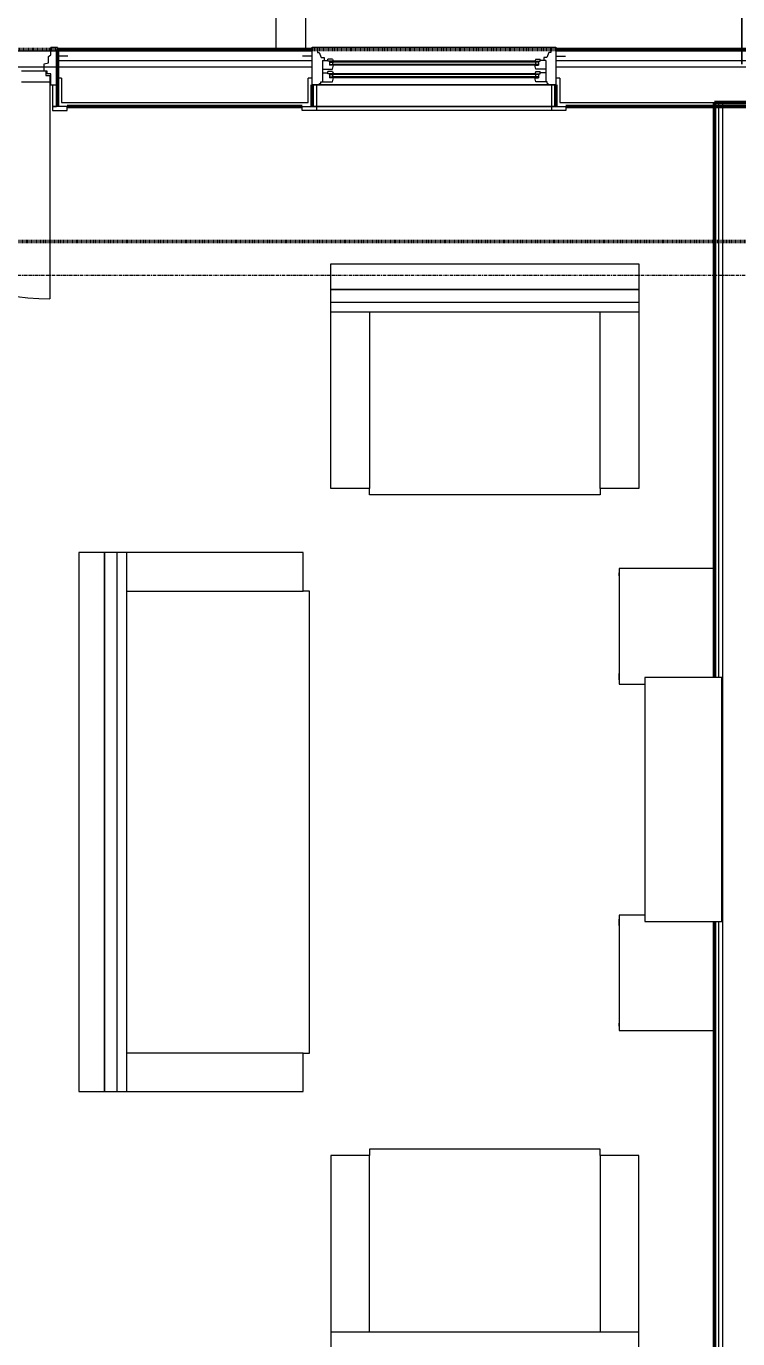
# Model space of a CAD drawing. Header units: inches. Extents: x -4217 to -1814, y 9706 to 12425.
# Drawn here: x -3027.9 to -2916.9, y 10650.5 to 10855 of the extents above; entities that cross this region are included whole.
import ezdxf

# ---------------------------------------------------------------- set-up
doc = ezdxf.new("R2010")
doc.units = ezdxf.units.IN
doc.header["$MEASUREMENT"] = 0
doc.linetypes.add('Dash 1_16_', pattern=[0.125, 0.0625, -0.0625])
doc.linetypes.add('Grid Line 1_2_', pattern=[0.875, 0.5, -0.125, 0.125, -0.125])
for name, color, linetype, lineweight in [('A-ANNO-DIMS', 211, 'Continuous', 9), ('A-ANNO-DIMS-96', 211, 'Continuous', 9), ('A-DOOR-1', 250, 'Continuous', 9), ('A-DOOR-2', 90, 'Continuous', 20), ('A-DOOR-FRAM-1', 90, 'Continuous', 20), ('A-DOOR-FRAM-2', 250, 'Continuous', 9), ('A-FLOR-1', 50, 'Continuous', 13), ('A-FLOR-HRAL-2', 250, 'Continuous', 9), ('A-GLAZ-1', 250, 'Continuous', 9), ('A-GLAZ-2', 90, 'Continuous', 20), ('A-WALL', 113, 'Continuous', 13), ('A-WALL-3', 10, 'Continuous', 50), ('A-WALL-4', 50, 'Continuous', 13), ('C-PROP-LINE-2', 91, 'Dash 1_16_', 50), ('I-FURN', 30, 'Continuous', 9), ('I-FURN-1', 250, 'Continuous', 9), ('I-WALL-3', 2, 'Continuous', 50), ('S-GRID-1', 1, 'Grid Line 1_2_', 9)]:
    doc.layers.add(name, color=color, linetype=linetype, lineweight=lineweight)
doc.styles.add('Century Gothic', font='ufonts.com_century-gothic.ttf', dxfattribs={"height": 9})
doc.dimstyles.new('OD__1_8__Tol__', dxfattribs={"dimscale": 12, "dimtxt": 9.397514, "dimasz": 1, "dimexe": 0.75, "dimexo": 0.5, "dimgap": 0.125, "dimtad": 1, "dimdec": 3, "dimrnd": 0.125, "dimzin": 3, "dimdsep": 46, "dimlunit": 4, "dimtxsty": 'Century Gothic', "dimblk1": 'OBLIQUE', "dimblk2": 'OBLIQUE', "dimsah": 1, "dimcen": 0.09, "dimdle": 0.75, "dimazin": 0, "dimtfac": 1, "dimtdec": 4, "dimtix": 1, "dimtmove": 0, "dimatfit": 3, "dimfxl": 1, "dimtvp": 1, "dimtfill": 1, "dimfrac": 2, "dimtolj": 1, "dimtzin": 0, "dimarcsym": 2})

# ---------------------------------------------------------------- blocks, each defined once
blk = doc.blocks.new('DIMBLOCK10-FLOOR PLAN - 3RD FLOOR')
at = {"layer": 'A-ANNO-DIMS-96'}
for p, q in [((-3204.32, 10849.14), (-3204.32, 10966.51)), ((-2916.32, 10849.14), (-2916.32, 10966.51)), ((-3204.32, 10957.51), (-2916.32, 10957.51)), ((-3204.32, 10957.51), (-3204.32, 10849.14)), ((-2916.32, 10957.51), (-2916.32, 10849.14))]:
    blk.add_line(p, q, dxfattribs=at)
at = {"layer": 'A-ANNO-DIMS-96', "lineweight": 50}
for p, q in [((-3204.32, 10957.51), (-3198.32, 10963.51)), ((-2916.32, 10957.51), (-2910.32, 10963.51)), ((-3204.32, 10957.51), (-3210.32, 10951.51)), ((-2916.32, 10957.51), (-2922.32, 10951.51))]:
    blk.add_line(p, q, dxfattribs=at)
at = {"layer": 'A-ANNO-DIMS-96', "color": 0, "insert": (-3079.57, 10970.55), "char_height": 9, "width": 46.1821, "attachment_point": 1, "line_spacing_factor": 0.984502, "style": 'Century Gothic', "bg_fill": 3, "box_fill_scale": 1.25, "bg_fill_color": 256, "bg_fill_true_color": 13158600, "bg_fill_transparency": 0}
blk.add_mtext('24\' - 0"', dxfattribs=at)
blk = doc.blocks.new('_Oblique')
at = {"color": 0, "linetype": 'ByBlock', "lineweight": -2}
blk.add_line((-0.5, -0.5), (0.5, 0.5), dxfattribs=at)
blk = doc.blocks.new('DIMBLOCK11-FLOOR PLAN - 3RD FLOOR')
at = {"layer": 'A-ANNO-DIMS-96'}
for p, q in [((-2916.32, 10849.14), (-2916.32, 10966.51)), ((-2714.72, 10849.14), (-2714.72, 10966.51)), ((-2916.32, 10957.51), (-2714.72, 10957.51)), ((-2916.32, 10957.51), (-2916.32, 10849.14)), ((-2714.72, 10957.51), (-2714.72, 10849.14))]:
    blk.add_line(p, q, dxfattribs=at)
at = {"layer": 'A-ANNO-DIMS-96', "lineweight": 50}
for p, q in [((-2916.32, 10957.51), (-2910.32, 10963.51)), ((-2714.72, 10957.51), (-2708.72, 10963.51)), ((-2916.32, 10957.51), (-2922.32, 10951.51)), ((-2714.72, 10957.51), (-2720.72, 10951.51))]:
    blk.add_line(p, q, dxfattribs=at)
at = {"layer": 'A-ANNO-DIMS-96', "color": 0, "insert": (-2846.25, 10970.55), "char_height": 9, "width": 73.7481, "attachment_point": 1, "line_spacing_factor": 0.984502, "style": 'Century Gothic', "bg_fill": 3, "box_fill_scale": 1.25, "bg_fill_color": 256, "bg_fill_true_color": 13158600, "bg_fill_transparency": 0}
blk.add_mtext('16\' - 9 5/8"', dxfattribs=at)

msp = doc.modelspace()

# ---------------------------------------------------------------- linework, layer by layer
at = {"layer": 'A-DOOR-FRAM-2'}
msp.add_line((-3023.81124, 10841.8894), (-3021.56124, 10841.8894), dxfattribs=at)
at = {"layer": 'A-GLAZ-1'}
msp.add_line((-2943.74952, 10841.8894), (-2984.89796, 10841.8894), dxfattribs=at)
at = {"layer": 'A-WALL'}
for p, q in [((-2919.94874, 10843.1394), (-2919.94874, 10753.50269)), ((-2919.32374, 10843.1394), (-2919.32374, 10753.50269)), ((-2919.94874, 10715.50269), (-2919.94874, 10576.4144)), ((-2919.32374, 10715.50269), (-2919.32374, 10526.04629))]:
    msp.add_line(p, q, dxfattribs=at)
at = {"layer": 'C-PROP-LINE-2'}
msp.add_line((-2099.26202, 10821.4894), (-3402.04874, 10821.4894), dxfattribs=at)
at = {"layer": 'I-FURN'}
for p, q in [((-2932.39874, 10813.99243), (-2980.39874, 10813.99243)), ((-2980.39874, 10810.49243), (-2980.39874, 10813.99243)), ((-2980.39874, 10813.99243), (-2932.39874, 10813.99243)), ((-2932.39874, 10813.99243), (-2932.39874, 10810.49243)), ((-2932.39874, 10811.99243), (-2980.39874, 10811.99243)), ((-2980.39874, 10782.99243), (-2980.39874, 10810.49243)), ((-2932.39874, 10810.49243), (-2980.39874, 10810.49243)), ((-2974.39874, 10810.49243), (-2974.39874, 10782.99243)), ((-2938.39874, 10782.99243), (-2938.39874, 10810.49243)), ((-2932.39874, 10810.49243), (-2932.39874, 10782.99243)), ((-2974.39874, 10782.99243), (-2980.39874, 10782.99243)), ((-2974.39874, 10781.99243), (-2974.39874, 10782.99243)), ((-2938.39874, 10781.99243), (-2974.39874, 10781.99243)), ((-2938.39874, 10782.99243), (-2938.39874, 10781.99243)), ((-2932.39874, 10782.99243), (-2938.39874, 10782.99243)), ((-3015.72374, 10688.99243), (-3015.72374, 10772.99243)), ((-3015.72374, 10772.99243), (-3015.72374, 10688.99243)), ((-3012.22374, 10772.99243), (-3015.72374, 10772.99243)), ((-3013.72374, 10688.99243), (-3013.72374, 10772.99243)), ((-2984.72374, 10772.99243), (-3012.22374, 10772.99243)), ((-3012.22374, 10688.99243), (-3012.22374, 10772.99243)), ((-2984.72374, 10766.99243), (-2984.72374, 10772.99243)), ((-3012.22374, 10766.99243), (-2984.72374, 10766.99243)), ((-2983.72374, 10766.99243), (-2984.72374, 10766.99243)), ((-2983.72374, 10694.99243), (-2983.72374, 10766.99243)), ((-2984.72374, 10694.99243), (-3012.22374, 10694.99243)), ((-2984.72374, 10694.99243), (-2983.72374, 10694.99243)), ((-2984.72374, 10688.99243), (-2984.72374, 10694.99243)), ((-3015.72374, 10688.99243), (-3012.22374, 10688.99243)), ((-3012.22374, 10688.99243), (-2984.72374, 10688.99243)), ((-2938.39874, 10679.99243), (-2974.39874, 10679.99243)), ((-2974.39874, 10679.99243), (-2974.39874, 10678.99243)), ((-2938.39874, 10678.99243), (-2938.39874, 10679.99243)), ((-2974.39874, 10678.99243), (-2980.39874, 10678.99243)), ((-2980.39874, 10678.99243), (-2980.39874, 10651.49243)), ((-2974.39874, 10651.49243), (-2974.39874, 10678.99243)), ((-2932.39874, 10678.99243), (-2938.39874, 10678.99243)), ((-2938.39874, 10678.99243), (-2938.39874, 10651.49243)), ((-2932.39874, 10651.49243), (-2932.39874, 10678.99243)), ((-2932.39874, 10651.49243), (-2980.39874, 10651.49243)), ((-2980.39874, 10651.49243), (-2980.39874, 10647.99243)), ((-2932.39874, 10647.99243), (-2932.39874, 10651.49243))]:
    msp.add_line(p, q, dxfattribs=at)
at = {"layer": 'I-FURN-1'}
for p, q in [((-2980.39874, 10813.99243), (-2980.39874, 10817.99243)), ((-2980.39874, 10817.99243), (-2932.39874, 10817.99243)), ((-2932.39874, 10817.99243), (-2932.39874, 10813.99243)), ((-3019.72374, 10772.99243), (-3019.72374, 10688.99243)), ((-3015.72374, 10772.99243), (-3019.72374, 10772.99243)), ((-2935.47979, 10769.84219), (-2935.47979, 10769.35308)), ((-2935.47979, 10769.35308), (-2935.44865, 10769.35308)), ((-2920.57374, 10770.50269), (-2935.44874, 10770.50269)), ((-2935.44874, 10770.50269), (-2935.44874, 10752.50269)), ((-2935.44865, 10754.16007), (-2935.48054, 10754.16007)), ((-2935.48054, 10754.16007), (-2935.48054, 10753.1656)), ((-2935.48054, 10753.1656), (-2935.44865, 10753.1656)), ((-2919.44874, 10753.50269), (-2931.44874, 10753.50269)), ((-2931.44874, 10753.50269), (-2931.44874, 10715.50269)), ((-2919.44874, 10715.50269), (-2919.44874, 10753.50269)), ((-2919.44874, 10753.50269), (-2919.32374, 10753.50269)), ((-2919.44874, 10715.50269), (-2919.44874, 10753.50269)), ((-2919.32374, 10753.50269), (-2919.32374, 10715.50269)), ((-2935.44874, 10752.50269), (-2931.44874, 10752.50269)), ((-2931.44874, 10716.50269), (-2935.44874, 10716.50269)), ((-2935.44874, 10716.50269), (-2935.44874, 10698.50269)), ((-2935.48054, 10715.83979), (-2935.48054, 10714.84532)), ((-2935.44865, 10715.83979), (-2935.48054, 10715.83979)), ((-2935.48054, 10714.84532), (-2935.44865, 10714.84532)), ((-2931.44874, 10715.50269), (-2919.44874, 10715.50269)), ((-2919.32374, 10715.50269), (-2919.44874, 10715.50269)), ((-2935.44865, 10699.65231), (-2935.47979, 10699.65231)), ((-2935.47979, 10699.65231), (-2935.47979, 10699.1632)), ((-2935.44874, 10698.50269), (-2920.57374, 10698.50269)), ((-3019.72374, 10688.99243), (-3015.72374, 10688.99243))]:
    msp.add_line(p, q, dxfattribs=at)
at = {"layer": 'I-WALL-3'}
for p, q in [((-2912.07374, 10843.1394), (-2920.57374, 10843.1394)), ((-2920.57374, 10843.1394), (-2920.57374, 10753.50269)), ((-2920.57374, 10715.50269), (-2920.57374, 10576.4144))]:
    msp.add_line(p, q, dxfattribs=at)
at = {"layer": 'S-GRID-1'}
msp.add_line((-1814.20638, 10816.1894), (-4168.71446, 10816.1894), dxfattribs=at)

# ---------------------------------------------------------------- next in the draw order: dimensions: what is measured, and where the dimension line sits
at = {"layer": 'A-ANNO-DIMS'}
dim = msp.add_linear_dim(base=(-2916.32374, 10957.51007), p1=(-3204.32374, 10843.1394), p2=(-2916.32374, 10843.1394), dimstyle='OD__1_8__Tol__', override={"dimpost": '<>', "dimfxl": 288}, dxfattribs=at)
dim.commit()
dim.dimension.update_dxf_attribs({"geometry": 'DIMBLOCK10-FLOOR PLAN - 3RD FLOOR', "text_midpoint": (-3060.32374, 10963.73644)})

# ---------------------------------------------------------------- next in the draw order: linework, layer by layer
at = {"layer": 'A-DOOR-1'}
msp.add_line((-3024.24874, 10846.29565), (-3024.24874, 10812.54565), dxfattribs=at)
msp.add_arc((-3024.24874, 10846.29565), 33.75, 180, 270, dxfattribs=at)
at = {"layer": 'A-DOOR-2'}
for p, q in [((-3024.86509, 10848.01415), (-3028.68624, 10848.01415)), ((-3024.86509, 10848.01415), (-3024.86509, 10847.36865)), ((-3024.86509, 10847.36865), (-3024.24874, 10847.3579)), ((-3024.24874, 10847.3579), (-3024.24874, 10846.29565)), ((-3024.24874, 10846.29565), (-3028.68624, 10846.29565))]:
    msp.add_line(p, q, dxfattribs=at)
at = {"layer": 'A-DOOR-FRAM-1'}
for p, q in [((-3024.09249, 10850.58025), (-3024.09249, 10851.7019)), ((-3023.06124, 10851.7019), (-3024.09249, 10851.7019)), ((-3023.06124, 10851.7019), (-3023.06124, 10845.8269)), ((-3025.12374, 10849.18322), (-3024.43624, 10849.3384)), ((-3025.12374, 10848.0459), (-3025.12374, 10849.18322)), ((-3024.43624, 10850.33955), (-3024.09249, 10850.58025)), ((-3024.43624, 10849.3384), (-3024.43624, 10850.33955)), ((-3021.43624, 10850.3894), (-3023.06124, 10850.3894)), ((-3024.67124, 10848.0459), (-3025.12374, 10848.0459)), ((-3024.67124, 10847.6089), (-3024.67124, 10848.0459)), ((-3024.09249, 10847.6089), (-3024.67124, 10847.6089)), ((-3024.09249, 10845.8269), (-3024.09249, 10847.6089)), ((-3023.06124, 10845.8269), (-3024.09249, 10845.8269))]:
    msp.add_line(p, q, dxfattribs=at)
at = {"layer": 'A-DOOR-FRAM-2'}
for p, q in [((-3023.18624, 10845.8269), (-3023.81124, 10845.8269)), ((-3023.81124, 10845.8269), (-3023.81124, 10842.5144)), ((-3023.18624, 10842.5144), (-3023.18624, 10845.8269)), ((-3023.81124, 10842.5144), (-3023.18624, 10842.5144)), ((-3021.56124, 10842.5144), (-3023.81124, 10842.5144)), ((-3023.81124, 10842.5144), (-3023.81124, 10841.8894)), ((-3021.56124, 10841.8894), (-3021.56124, 10842.5144))]:
    msp.add_line(p, q, dxfattribs=at)
at = {"layer": 'A-FLOR-1'}
for p, q in [((-3059.18624, 10851.21469), (-3023.06124, 10851.21469)), ((-3023.06124, 10848.6394), (-3059.18624, 10848.6394))]:
    msp.add_line(p, q, dxfattribs=at)
at = {"layer": 'A-FLOR-HRAL-2'}
for p, q in [((-2984.29933, 10851.38333), (-2984.29933, 10916.6394)), ((-2989.02374, 10911.91499), (-2989.02374, 10851.3894))]:
    msp.add_line(p, q, dxfattribs=at)
at = {"layer": 'A-GLAZ-1'}
for p, q in [((-2980.61671, 10849.4519), (-2980.02296, 10849.4519)), ((-2980.61671, 10849.0769), (-2980.02296, 10849.0769)), ((-2980.14796, 10849.4519), (-2980.14796, 10849.0769)), ((-2948.62452, 10849.5769), (-2980.02296, 10849.5769)), ((-2948.62452, 10849.4519), (-2980.02296, 10849.4519)), ((-2948.62452, 10849.0769), (-2980.02296, 10849.0769)), ((-2948.62452, 10848.9519), (-2980.02296, 10848.9519)), ((-2948.03077, 10849.4519), (-2948.62452, 10849.4519)), ((-2948.03077, 10849.0769), (-2948.62452, 10849.0769)), ((-2948.49952, 10849.4519), (-2948.49952, 10849.0769)), ((-2980.61671, 10847.5144), (-2980.02296, 10847.5144)), ((-2980.61671, 10847.1394), (-2980.02296, 10847.1394)), ((-2980.14796, 10847.5144), (-2980.14796, 10847.1394)), ((-2948.62452, 10847.6394), (-2980.02296, 10847.6394)), ((-2948.62452, 10847.5144), (-2980.02296, 10847.5144)), ((-2948.62452, 10847.1394), (-2980.02296, 10847.1394)), ((-2948.62452, 10847.0144), (-2980.02296, 10847.0144)), ((-2948.03077, 10847.5144), (-2948.62452, 10847.5144)), ((-2948.03077, 10847.1394), (-2948.62452, 10847.1394)), ((-2948.49952, 10847.5144), (-2948.49952, 10847.1394)), ((-2983.27296, 10842.5144), (-2983.27296, 10845.8894)), ((-2983.27296, 10845.8894), (-2945.37452, 10845.8894)), ((-2982.64796, 10845.8894), (-2982.64796, 10842.5144)), ((-2945.99952, 10845.8894), (-2945.99952, 10842.5144)), ((-2945.37452, 10845.8894), (-2945.37452, 10842.5144)), ((-2984.89796, 10841.8894), (-2984.89796, 10842.5144)), ((-2984.89796, 10842.5144), (-2943.74952, 10842.5144)), ((-2945.37452, 10842.5144), (-2983.27296, 10842.5144)), ((-2982.64796, 10842.5144), (-2982.64796, 10841.8894)), ((-2945.99952, 10842.5144), (-2945.99952, 10841.8894)), ((-2943.74952, 10842.5144), (-2943.74952, 10841.8894))]:
    msp.add_line(p, q, dxfattribs=at)
at = {"layer": 'A-GLAZ-2'}
for p, q in [((-2983.33546, 10845.8894), (-2983.33546, 10851.7644)), ((-2983.33546, 10851.7644), (-2945.31202, 10851.7644)), ((-2982.52296, 10851.7644), (-2982.52296, 10850.9519)), ((-2946.12452, 10851.7644), (-2946.12452, 10850.9519)), ((-2945.31202, 10851.7644), (-2945.31202, 10845.8894)), ((-2983.33546, 10850.3894), (-2984.83546, 10850.3894)), ((-2982.52296, 10850.9519), (-2982.24827, 10850.9519)), ((-2982.24827, 10850.9519), (-2981.92921, 10850.1394)), ((-2981.92921, 10850.1394), (-2981.46046, 10850.1394)), ((-2981.74171, 10849.7019), (-2980.89796, 10849.7019)), ((-2981.74171, 10849.7019), (-2981.74171, 10846.3894)), ((-2981.46046, 10850.1394), (-2981.46046, 10849.7019)), ((-2980.17921, 10849.92065), (-2980.89796, 10849.92065)), ((-2980.89796, 10849.5769), (-2980.89796, 10849.92065)), ((-2980.02608, 10849.5769), (-2980.89796, 10849.5769)), ((-2980.61671, 10849.5769), (-2980.61671, 10848.9519)), ((-2980.02296, 10848.9519), (-2980.61671, 10848.9519)), ((-2980.17921, 10849.92065), (-2980.02608, 10849.5769)), ((-2980.17921, 10848.3269), (-2980.02296, 10848.9519)), ((-2948.62452, 10848.9519), (-2948.03077, 10848.9519)), ((-2948.46827, 10848.3269), (-2948.62452, 10848.9519)), ((-2948.46827, 10849.92065), (-2948.62139, 10849.5769)), ((-2948.62139, 10849.5769), (-2947.74952, 10849.5769)), ((-2948.46827, 10849.92065), (-2947.74952, 10849.92065)), ((-2948.03077, 10849.5769), (-2948.03077, 10848.9519)), ((-2947.74952, 10849.5769), (-2947.74952, 10849.92065)), ((-2946.90577, 10849.7019), (-2947.74952, 10849.7019)), ((-2947.18702, 10850.1394), (-2947.18702, 10849.7019)), ((-2946.71827, 10850.1394), (-2947.18702, 10850.1394)), ((-2946.90577, 10849.7019), (-2946.90577, 10846.3894)), ((-2946.3992, 10850.9519), (-2946.71827, 10850.1394)), ((-2946.12452, 10850.9519), (-2946.3992, 10850.9519)), ((-2945.31202, 10850.3894), (-2943.81202, 10850.3894)), ((-2981.74171, 10848.3269), (-2980.17921, 10848.3269)), ((-2981.74171, 10847.7644), (-2980.89796, 10847.7644)), ((-2980.17921, 10847.98315), (-2980.89796, 10847.98315)), ((-2980.89796, 10847.6394), (-2980.89796, 10847.98315)), ((-2980.02608, 10847.6394), (-2980.89796, 10847.6394)), ((-2980.61671, 10847.6394), (-2980.61671, 10847.0144)), ((-2980.02296, 10847.0144), (-2980.61671, 10847.0144)), ((-2980.17921, 10847.98315), (-2980.02608, 10847.6394)), ((-2980.17921, 10846.3894), (-2980.02296, 10847.0144)), ((-2948.62452, 10847.0144), (-2948.03077, 10847.0144)), ((-2948.46827, 10846.3894), (-2948.62452, 10847.0144)), ((-2948.46827, 10847.98315), (-2948.62139, 10847.6394)), ((-2948.62139, 10847.6394), (-2947.74952, 10847.6394)), ((-2946.90577, 10848.3269), (-2948.46827, 10848.3269)), ((-2948.46827, 10847.98315), (-2947.74952, 10847.98315)), ((-2948.03077, 10847.6394), (-2948.03077, 10847.0144)), ((-2947.74952, 10847.6394), (-2947.74952, 10847.98315)), ((-2946.90577, 10847.7644), (-2947.74952, 10847.7644)), ((-2945.31202, 10845.8894), (-2983.33546, 10845.8894)), ((-2981.99171, 10846.16956), (-2982.32559, 10845.8894)), ((-2981.99171, 10846.16956), (-2981.99171, 10846.3894)), ((-2981.99171, 10846.3894), (-2980.17921, 10846.3894)), ((-2946.65577, 10846.3894), (-2948.46827, 10846.3894)), ((-2946.65577, 10846.16956), (-2946.65577, 10846.3894)), ((-2946.65577, 10846.16956), (-2946.32189, 10845.8894))]:
    msp.add_line(p, q, dxfattribs=at)
at = {"layer": 'A-WALL-3'}
for p, q in [((-2983.33546, 10851.3894), (-3023.06124, 10851.3894)), ((-3023.06124, 10851.3894), (-3023.06124, 10842.5144)), ((-2983.33546, 10842.5144), (-2983.33546, 10845.8894)), ((-2945.31202, 10845.8894), (-2945.31202, 10842.5144)), ((-3021.56124, 10842.5144), (-2984.89796, 10842.5144))]:
    msp.add_line(p, q, dxfattribs=at)
at = {"layer": 'A-WALL-4'}
for p, q in [((-2983.33546, 10851.1394), (-3023.06124, 10851.1394)), ((-2983.33546, 10849.6394), (-3023.06124, 10849.6394)), ((-2983.33546, 10848.6394), (-3023.06124, 10848.6394)), ((-3022.43624, 10846.9519), (-3023.06124, 10846.9519)), ((-3022.43624, 10846.9519), (-3022.43624, 10843.1394)), ((-2983.96046, 10843.1394), (-2983.96046, 10846.9519)), ((-2983.33546, 10846.9519), (-2983.96046, 10846.9519)), ((-2944.68702, 10846.9519), (-2945.31202, 10846.9519)), ((-2944.68702, 10846.9519), (-2944.68702, 10843.1394)), ((-3022.43624, 10843.1394), (-2983.96046, 10843.1394))]:
    msp.add_line(p, q, dxfattribs=at)

# ---------------------------------------------------------------- next in the draw order: dimensions: what is measured, and where the dimension line sits
at = {"layer": 'A-ANNO-DIMS'}
dim = msp.add_linear_dim(base=(-2714.72374, 10957.51007), p1=(-2916.32374, 10843.1394), p2=(-2714.72374, 10843.1394), dimstyle='OD__1_8__Tol__', override={"dimpost": '<>', "dimfxl": 201.6}, dxfattribs=at)
dim.commit()
dim.dimension.update_dxf_attribs({"geometry": 'DIMBLOCK11-FLOOR PLAN - 3RD FLOOR', "text_midpoint": (-2815.52374, 10964.23508)})

# ---------------------------------------------------------------- next in the draw order: linework, layer by layer
at = {"layer": 'A-WALL-3'}
for p, q in [((-2868.13546, 10851.3894), (-2945.31202, 10851.3894)), ((-2943.74952, 10842.5144), (-2869.69796, 10842.5144))]:
    msp.add_line(p, q, dxfattribs=at)
at = {"layer": 'A-WALL-4'}
for p, q in [((-2868.13546, 10851.1394), (-2945.31202, 10851.1394)), ((-2868.13546, 10849.6394), (-2945.31202, 10849.6394)), ((-2868.13546, 10848.6394), (-2945.31202, 10848.6394)), ((-2944.68702, 10843.1394), (-2868.76046, 10843.1394))]:
    msp.add_line(p, q, dxfattribs=at)
at = {"layer": 'C-PROP-LINE-2'}
msp.add_line((-2067.92374, 10851.3894), (-3400.04874, 10851.3894), dxfattribs=at)

doc.saveas('drawing.dxf')
